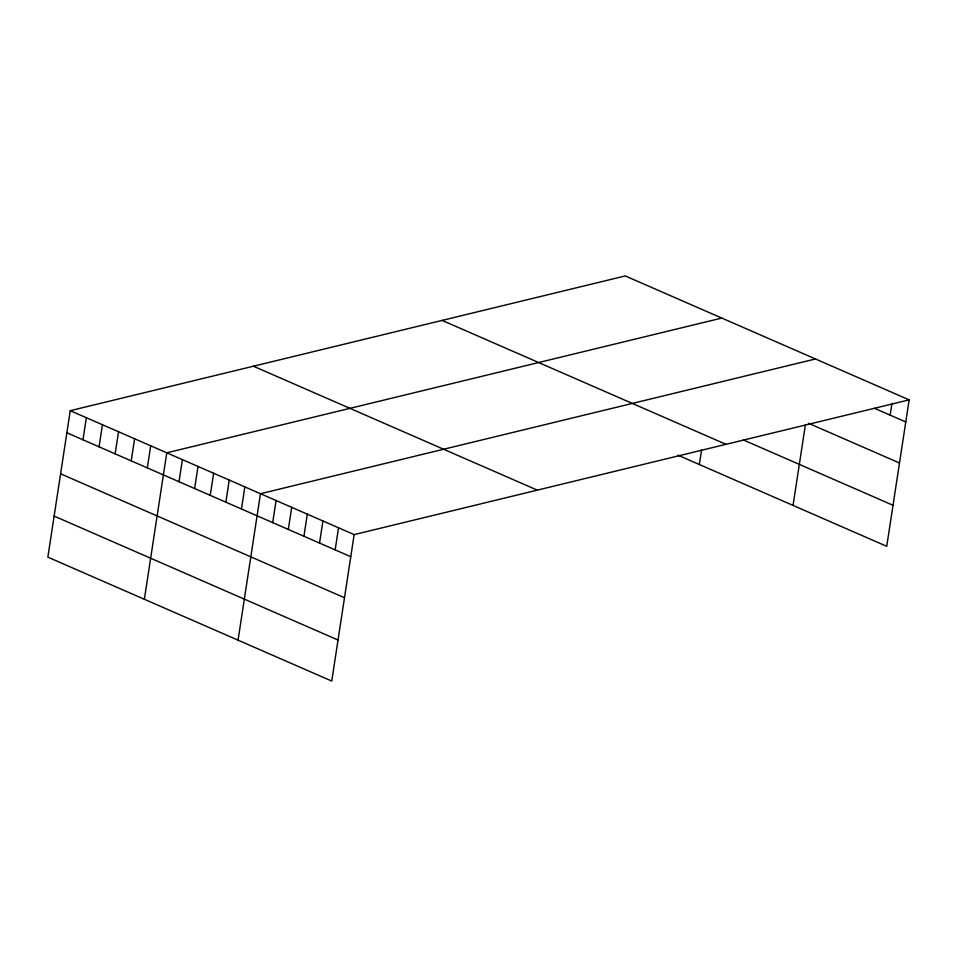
<?xml version="1.0" encoding="UTF-8"?>
<svg xmlns="http://www.w3.org/2000/svg" width="957" height="957" viewBox="0 0 957 957"><rect width="100%" height="100%" fill="white"/><g stroke="black" fill="none" stroke-linecap="round" stroke-linejoin="round"><path stroke-width="1.44" d="M909.15 399.859L625.256 275.939L70.256 410.685L47.85 557.141L331.744 681.061L354.162 534.604L909.15 399.859L886.744 546.315L677.915 455.161M82.972 439.801L86.345 417.707M99.049 446.823L102.435 424.729M115.139 453.845L118.524 431.751M131.229 460.867L134.614 438.773M147.318 467.889L150.704 445.795M144.375 599.273L166.781 452.817L721.781 318.071M179.019 481.73L182.404 459.635M194.63 488.548L198.015 466.442M210.241 495.355L213.626 473.26M225.864 502.174L229.237 480.079M241.475 508.992L244.86 486.898M238.054 640.161L260.471 493.716L815.46 358.971M272.709 522.618L276.083 500.523M288.32 529.436L291.694 507.342M303.931 536.255L307.317 514.16M319.542 543.074L322.928 520.979M335.165 549.88L338.539 527.785M699.364 464.528L701.613 449.874M793.054 505.428L805.375 424.92M890.154 415.147L891.96 403.352M874.542 408.328L905.765 421.953M808.402 423.233L899.484 462.997M743.386 439.957L893.025 505.284M442.11 320.404L726.004 444.323M253.414 366.22L537.308 490.14M70.256 410.685L354.162 534.604M66.882 432.779L350.776 556.699M60.602 473.811L344.496 597.742M54.13 516.098L338.024 640.018"/></g></svg>
